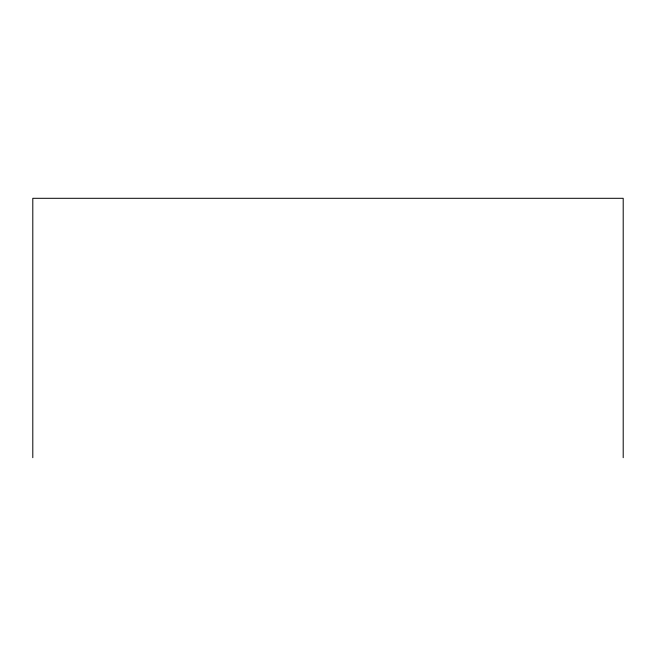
<?xml version="1.0" encoding="UTF-8"?>
<svg xmlns="http://www.w3.org/2000/svg" width="656" height="656" viewBox="0 0 656 656"><rect width="100%" height="100%" fill="white"/><g stroke="black" fill="none" stroke-linecap="round" stroke-linejoin="round"><path stroke-width="0.98" d="M623.2 457.699L623.2 198.301L32.8 198.301L32.8 457.699"/></g></svg>
